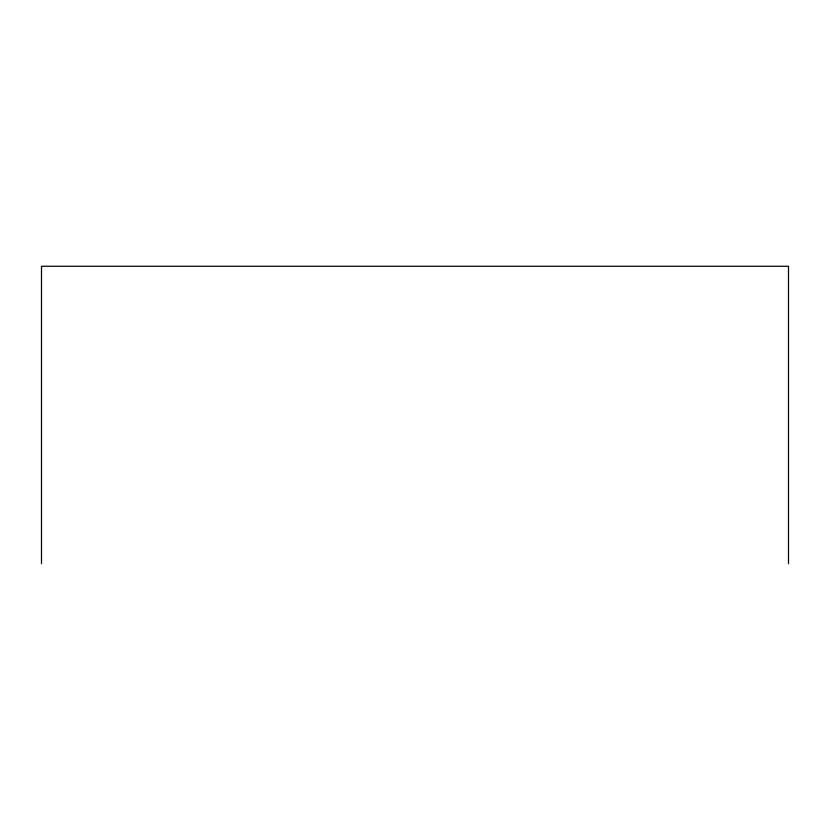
<?xml version="1.0" encoding="UTF-8"?>
<svg xmlns="http://www.w3.org/2000/svg" width="830" height="830" viewBox="0 0 830 830"><rect width="100%" height="100%" fill="white"/><g stroke="black" fill="none" stroke-linecap="round" stroke-linejoin="round"><path stroke-width="1.25" d="M788.5 563.726L788.5 266.274L41.5 266.274L41.5 563.726"/></g></svg>
